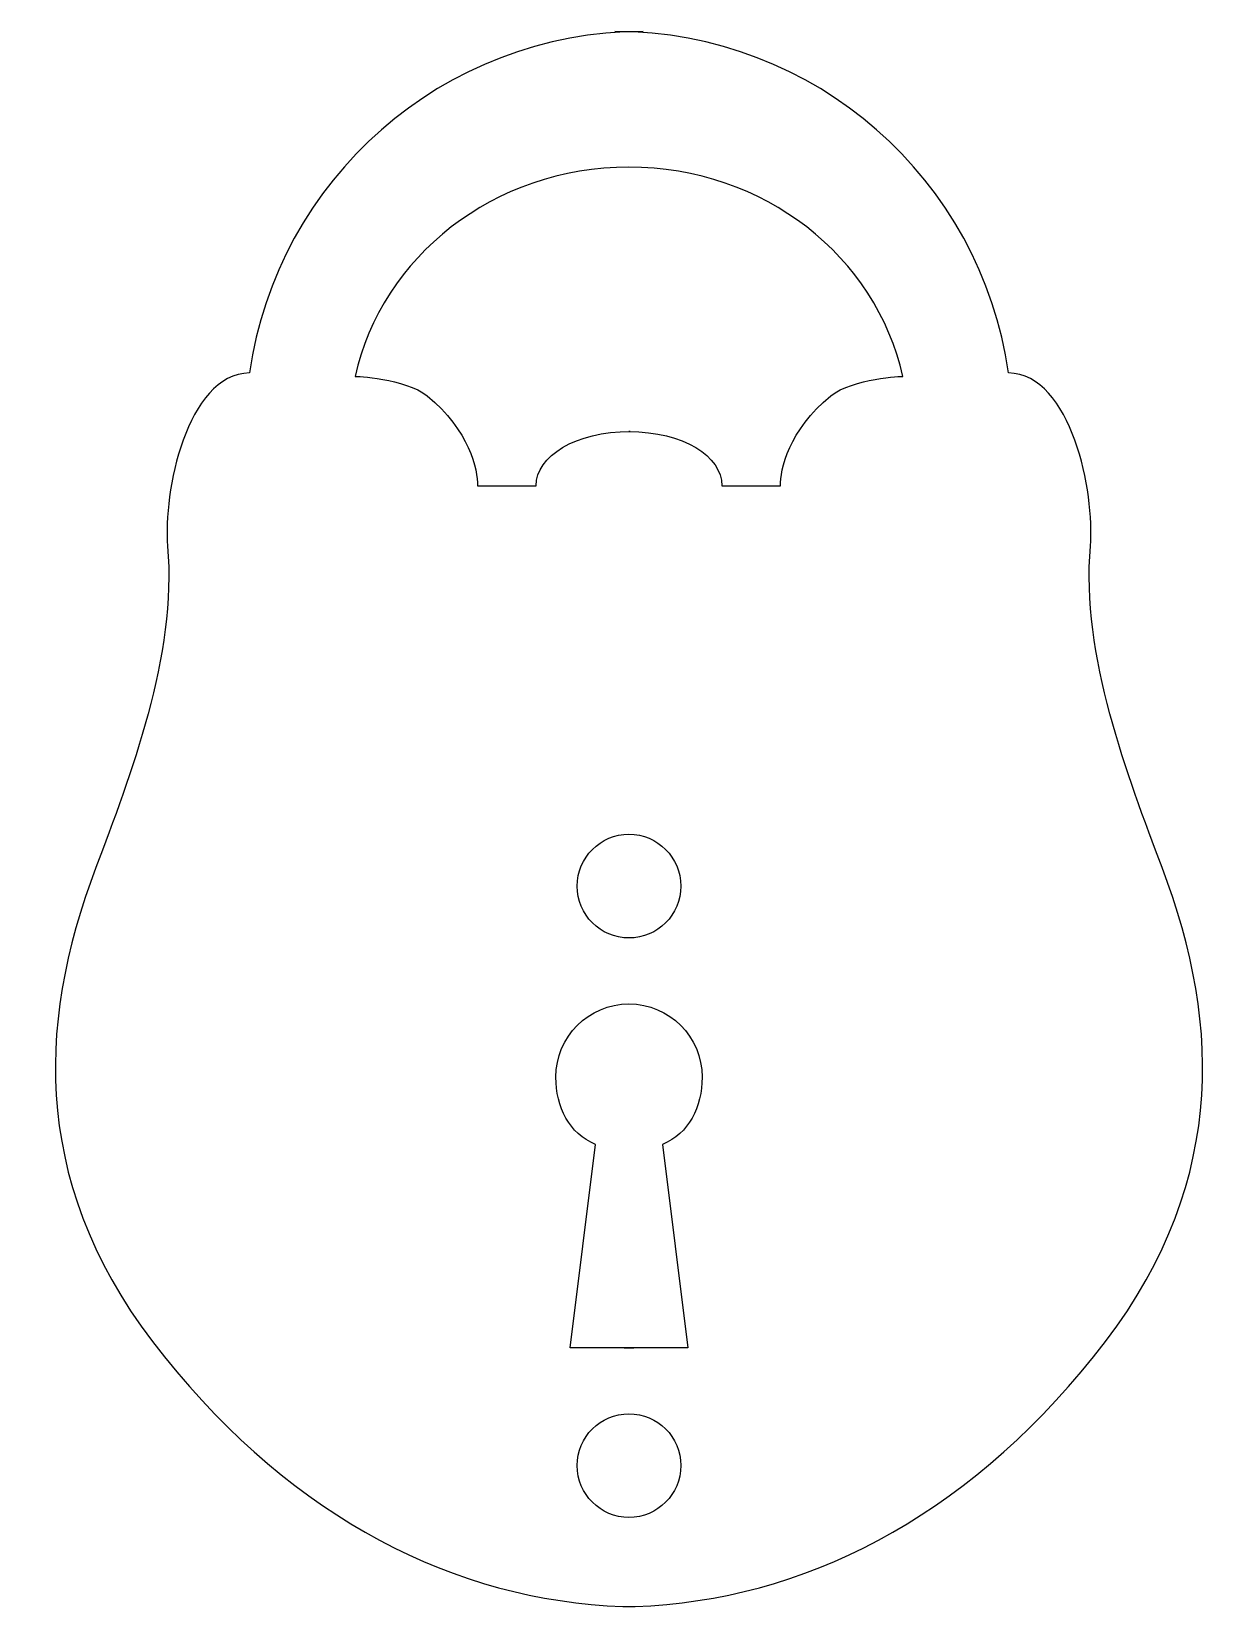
# Model space of a CAD drawing. Header units: centimetres. Extents: x -6.9 to 6.9, y -9.1 to 9.1.
import ezdxf

# ---------------------------------------------------------------- set-up
doc = ezdxf.new("R2010")
doc.units = ezdxf.units.CM
doc.header["$MEASUREMENT"] = 0
doc.layers.add('Camada 1', color=7, linetype='Continuous')

msp = doc.modelspace()

# ---------------------------------------------------------------- linework, layer by layer
at = {"layer": 'Camada 1', "color": 7}
for centre in [(-0.00004, -0.77257), (-0.00004, -7.4442)]:
    msp.add_ellipse(centre, major_axis=(0, 0.59714), ratio=1, dxfattribs=at)
at = {"layer": 'Camada 1'}
msp.add_open_spline([(-0.16157, 9.06615), (2.14687, 9.06615), (4.05621, 7.35757), (4.3709, 5.13597), (4.3709, 5.13597), (5.09856, 5.11652), (5.36621, 3.75093), (5.31401, 3.14173), (5.31401, 3.14173), (5.2063, 1.88501), (5.74486, 0.4847), (6.13988, -0.55656), (6.13988, -0.55656), (6.84129, -2.40573), (6.88175, -4.29724), (5.34994, -6.19375), (5.34994, -6.19375), (3.84192, -8.06081), (2.01074, -8.99439), (0.07182, -9.06617), (0.07182, -9.06617), (0.07182, -9.06617), (-0.07177, -9.06617), (-0.07177, -9.06617), (-0.07177, -9.06617), (-2.01066, -8.99436), (-3.84187, -8.06081), (-5.34992, -6.19375), (-5.34992, -6.19375), (-6.88173, -4.29724), (-6.84124, -2.40574), (-6.13983, -0.55656), (-6.13983, -0.55656), (-5.74486, 0.48471), (-5.20627, 1.88502), (-5.31399, 3.14173), (-5.31399, 3.14173), (-5.36622, 3.75093), (-5.09857, 5.11653), (-4.37086, 5.13597), (-4.37086, 5.13597), (-4.05623, 7.35757), (-2.14687, 9.06615), (0.16157, 9.06615), (0.16157, 9.06615), (0.16157, 9.06615), (-0.16157, 9.06615), (-0.16157, 9.06615)], degree=3, knots=[0, 0, 0, 0, 0.07692308, 0.07692308, 0.07692308, 0.07692308, 0.15384615, 0.15384615, 0.15384615, 0.15384615, 0.23076923, 0.23076923, 0.23076923, 0.23076923, 0.30769231, 0.30769231, 0.30769231, 0.30769231, 0.38461538, 0.38461538, 0.38461538, 0.38461538, 0.46153846, 0.46153846, 0.46153846, 0.46153846, 0.53846154, 0.53846154, 0.53846154, 0.53846154, 0.61538462, 0.61538462, 0.61538462, 0.61538462, 0.69230769, 0.69230769, 0.69230769, 0.69230769, 0.76923077, 0.76923077, 0.76923077, 0.76923077, 0.84615385, 0.84615385, 0.84615385, 0.84615385, 1, 1, 1, 1], dxfattribs=at)
at = {"layer": 'Camada 1', "color": 7}
for points, knots in [([(0.01314, 4.46136), (-0.61556, 4.46136), (-1.06996, 4.17828), (-1.06996, 3.83551), (-1.06996, 3.83551), (-1.06996, 3.83551), (-1.74378, 3.83552), (-1.74378, 3.83552), (-1.74378, 3.83552), (-1.74378, 4.02062), (-1.83673, 4.47795), (-2.32462, 4.86994), (-2.32462, 4.86994), (-2.58145, 5.07632), (-3.15232, 5.09605), (-3.15232, 5.09605), (-3.15232, 5.09605), (-2.85228, 6.4704), (-1.55495, 7.50426), (-0.00007, 7.50426), (-0.00007, 7.50426), (1.55483, 7.50426), (2.85222, 6.4704), (3.15223, 5.09605), (3.15223, 5.09605), (3.15223, 5.09605), (2.58136, 5.07631), (2.32453, 4.86994), (2.32453, 4.86994), (1.83666, 4.47796), (1.74366, 4.02063), (1.74366, 3.83552), (1.74366, 3.83552), (1.74366, 3.83552), (1.06991, 3.83552), (1.06991, 3.83552), (1.06991, 3.83552), (1.06991, 4.17831), (0.627, 4.45991), (-0.00173, 4.45991), (-0.00173, 4.45991), (-0.00173, 4.45991), (0.01314, 4.46136), (0.01314, 4.46136)], [0, 0, 0, 0, 0.08333333, 0.08333333, 0.08333333, 0.08333333, 0.16666667, 0.16666667, 0.16666667, 0.16666667, 0.25, 0.25, 0.25, 0.25, 0.33333333, 0.33333333, 0.33333333, 0.33333333, 0.41666667, 0.41666667, 0.41666667, 0.41666667, 0.5, 0.5, 0.5, 0.5, 0.58333333, 0.58333333, 0.58333333, 0.58333333, 0.66666667, 0.66666667, 0.66666667, 0.66666667, 0.75, 0.75, 0.75, 0.75, 0.83333333, 0.83333333, 0.83333333, 0.83333333, 1, 1, 1, 1]), ([(0.01314, 4.46136), (0.01314, 4.46136), (0.01314, 4.46136), (0.01314, 4.46136), (0.01314, 4.46136), (0.01314, 4.46136), (0.01314, 4.46136), (0.01314, 4.46136)], [0, 0, 0, 0, 0.33333333, 0.33333333, 0.33333333, 0.33333333, 1, 1, 1, 1]), ([(-0.05613, -6.08749), (-0.05613, -6.08749), (0.67872, -6.08749), (0.67872, -6.08749), (0.67872, -6.08749), (0.67872, -6.08749), (0.38638, -3.74738), (0.38638, -3.74738), (0.38638, -3.74738), (0.68872, -3.61959), (0.8422, -3.32026), (0.8422, -2.97146), (0.8422, -2.97146), (0.8422, -2.50632), (0.46504, -2.12924), (0, -2.12924), (0, -2.12924), (-0.46522, -2.12924), (-0.84222, -2.50632), (-0.84222, -2.97146), (-0.84222, -2.97146), (-0.84222, -3.32029), (-0.68874, -3.61958), (-0.38653, -3.74738), (-0.38653, -3.74738), (-0.38653, -3.74738), (-0.67871, -6.08749), (-0.67871, -6.08749), (-0.67871, -6.08749), (-0.67871, -6.08749), (0.05616, -6.08749), (0.05616, -6.08749), (0.05616, -6.08749), (0.05616, -6.08749), (-0.05613, -6.08749), (-0.05613, -6.08749)], [0, 0, 0, 0, 0.1, 0.1, 0.1, 0.1, 0.2, 0.2, 0.2, 0.2, 0.3, 0.3, 0.3, 0.3, 0.4, 0.4, 0.4, 0.4, 0.5, 0.5, 0.5, 0.5, 0.6, 0.6, 0.6, 0.6, 0.7, 0.7, 0.7, 0.7, 0.8, 0.8, 0.8, 0.8, 1, 1, 1, 1])]:
    msp.add_open_spline(points, degree=3, knots=knots, dxfattribs=at)

doc.saveas('drawing.dxf')
